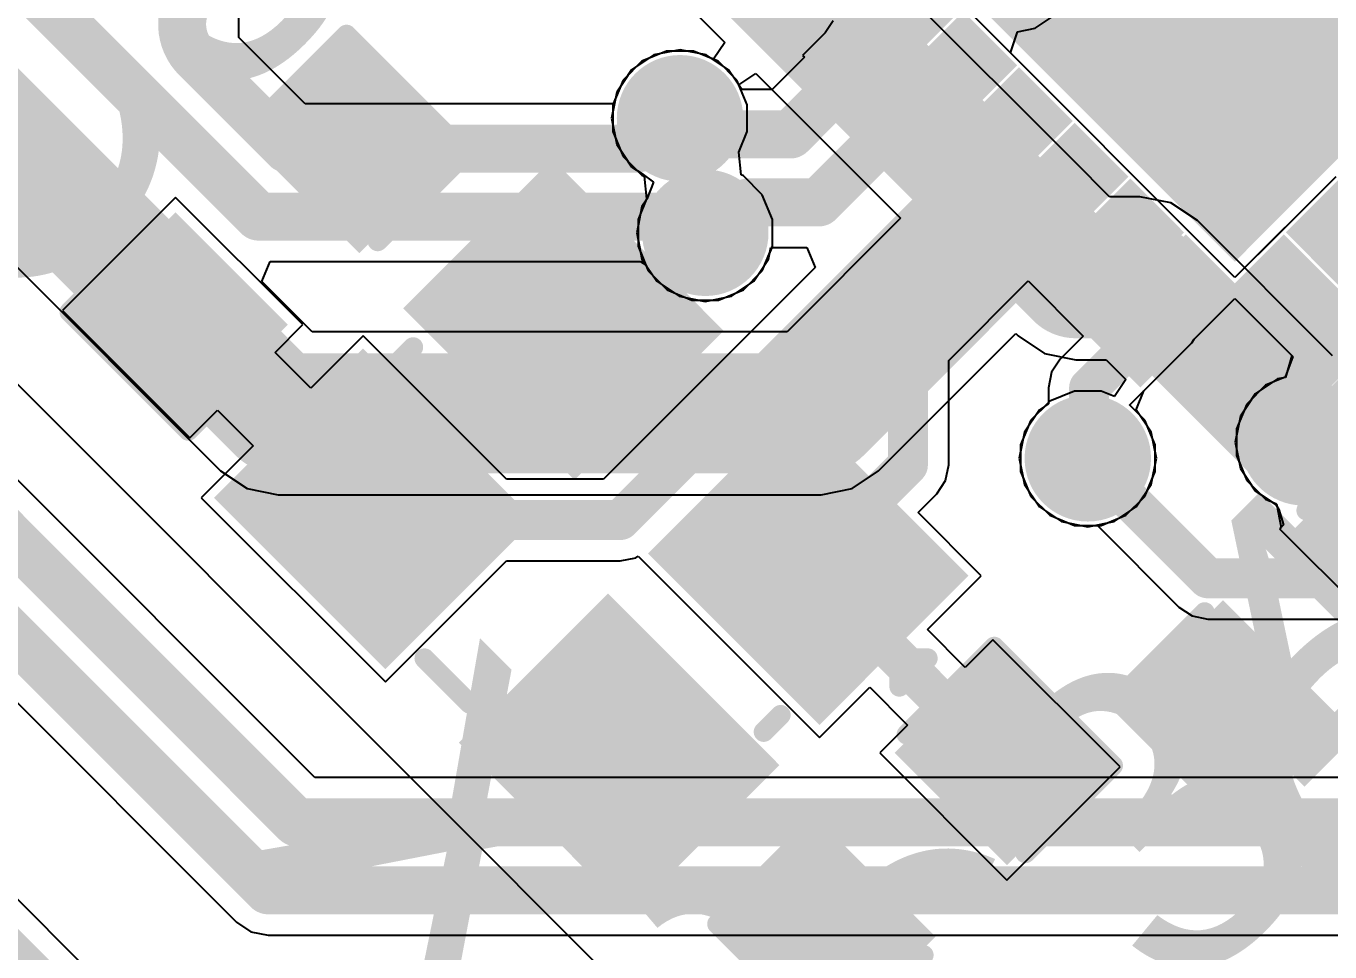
# Model space of a CAD drawing. Header units: millimetres. Extents: x -23 to 83, y -38 to 11.
# Drawn here: x 31.76 to 40.04, y -15.07 to -9.19 of the extents above; entities that cross this region are included whole.
import ezdxf

# ---------------------------------------------------------------- set-up
doc = ezdxf.new("R2010")
doc.units = ezdxf.units.MM
for name, color, linetype in [('BottomLayer', 5, 'Continuous'), ('BottomSolder', 6, 'Continuous'), ('TopLayer', 1, 'Continuous'), ('TopOverlay', 2, 'Continuous'), ('TopPaste', 8, 'Continuous'), ('TopSolder', 216, 'Continuous'), ('ViaHoleLayer', 16, 'Continuous')]:
    doc.layers.add(name, color=color, linetype=linetype)
doc.styles.add('Arial', font='', dxfattribs={"height": 0.2})
doc.styles.get('Arial').set_extended_font_data('Arial')

# ---------------------------------------------------------------- blocks, each defined once
blk = doc.blocks.new('C___0603_45')
at = {"layer": 'TopLayer'}
for points in [[(-0.381, 0.4445), (-0.381, -0.4445), (-1.143, -0.4445), (-1.143, 0.4445)], [(1.143, 0.4445), (1.143, -0.4445), (0.381, -0.4445), (0.381, 0.4445)]]:
    blk.add_hatch(color=1, dxfattribs=at).paths.add_polyline_path(points)
at = {"layer": 'TopPaste'}
for points in [[(-0.381, 0.4445), (-0.381, -0.4445), (-1.143, -0.4445), (-1.143, 0.4445)], [(1.143, 0.4445), (1.143, -0.4445), (0.381, -0.4445), (0.381, 0.4445)]]:
    blk.add_hatch(color=8, dxfattribs=at).paths.add_polyline_path(points)
at = {"layer": 'TopSolder'}
for points in [[(-0.321, 0.5045), (-0.321, -0.5045), (-1.203, -0.5045), (-1.203, 0.5045)], [(1.203, 0.5045), (1.203, -0.5045), (0.321, -0.5045), (0.321, 0.5045)]]:
    blk.add_hatch(color=216, dxfattribs=at).paths.add_polyline_path(points)
at = {"layer": 'TopOverlay', "const_width": 0.127}
for points in [[(-1.2446, 0.5334), (-1.2446, -0.5334)], [(-1.2446, 0.5334), (-0.4572, 0.5334)], [(0.4572, 0.5334), (1.2446, 0.5334)], [(1.2446, 0.5334), (1.2446, -0.5334)], [(-1.2446, -0.5334), (-0.4572, -0.5334)], [(0.4572, -0.5334), (1.2446, -0.5334)]]:
    blk.add_lwpolyline(points, dxfattribs=at)
at = {"layer": 'TopOverlay', "const_width": 0.0635}
for points in [[(-1.2764, 0.5334, 1), (-1.2128, 0.5334, 1)], [(-1.2764, 0.5334, 1), (-1.2128, 0.5334, 1)], [(-0.4889, 0.5334, 1), (-0.4254, 0.5334, 1)], [(0.4254, 0.5334, 1), (0.4889, 0.5334, 1)], [(1.2128, 0.5334, 1), (1.2764, 0.5334, 1)], [(1.2128, 0.5334, 1), (1.2764, 0.5334, 1)], [(-1.2764, -0.5334, 1), (-1.2128, -0.5334, 1)], [(-1.2764, -0.5334, 1), (-1.2128, -0.5334, 1)], [(-0.4889, -0.5334, 1), (-0.4254, -0.5334, 1)], [(0.4254, -0.5334, 1), (0.4889, -0.5334, 1)], [(1.2128, -0.5334, 1), (1.2764, -0.5334, 1)], [(1.2128, -0.5334, 1), (1.2764, -0.5334, 1)]]:
    blk.add_lwpolyline(points, format="xyb", close=True, dxfattribs=at)
blk = doc.blocks.new('C___0603_46')
at = {"layer": 'TopLayer'}
for points in [[(-0.381, 0.4445), (-0.381, -0.4445), (-1.143, -0.4445), (-1.143, 0.4445)], [(1.143, 0.4445), (1.143, -0.4445), (0.381, -0.4445), (0.381, 0.4445)]]:
    blk.add_hatch(color=1, dxfattribs=at).paths.add_polyline_path(points)
at = {"layer": 'TopPaste'}
for points in [[(-0.381, 0.4445), (-0.381, -0.4445), (-1.143, -0.4445), (-1.143, 0.4445)], [(1.143, 0.4445), (1.143, -0.4445), (0.381, -0.4445), (0.381, 0.4445)]]:
    blk.add_hatch(color=8, dxfattribs=at).paths.add_polyline_path(points)
at = {"layer": 'TopSolder'}
for points in [[(-0.321, 0.5045), (-0.321, -0.5045), (-1.203, -0.5045), (-1.203, 0.5045)], [(1.203, 0.5045), (1.203, -0.5045), (0.321, -0.5045), (0.321, 0.5045)]]:
    blk.add_hatch(color=216, dxfattribs=at).paths.add_polyline_path(points)
at = {"layer": 'TopOverlay', "const_width": 0.127}
for points in [[(-1.2446, 0.5334), (-1.2446, -0.5334)], [(-1.2446, 0.5334), (-0.4572, 0.5334)], [(0.4572, 0.5334), (1.2446, 0.5334)], [(1.2446, 0.5334), (1.2446, -0.5334)], [(-1.2446, -0.5334), (-0.4572, -0.5334)], [(0.4572, -0.5334), (1.2446, -0.5334)]]:
    blk.add_lwpolyline(points, dxfattribs=at)
at = {"layer": 'TopOverlay', "const_width": 0.0635}
for points in [[(-1.2764, 0.5334, 1), (-1.2128, 0.5334, 1)], [(-1.2764, 0.5334, 1), (-1.2128, 0.5334, 1)], [(-0.4889, 0.5334, 1), (-0.4254, 0.5334, 1)], [(0.4254, 0.5334, 1), (0.4889, 0.5334, 1)], [(1.2128, 0.5334, 1), (1.2764, 0.5334, 1)], [(1.2128, 0.5334, 1), (1.2764, 0.5334, 1)], [(-1.2764, -0.5334, 1), (-1.2128, -0.5334, 1)], [(-1.2764, -0.5334, 1), (-1.2128, -0.5334, 1)], [(-0.4889, -0.5334, 1), (-0.4254, -0.5334, 1)], [(0.4254, -0.5334, 1), (0.4889, -0.5334, 1)], [(1.2128, -0.5334, 1), (1.2764, -0.5334, 1)], [(1.2128, -0.5334, 1), (1.2764, -0.5334, 1)]]:
    blk.add_lwpolyline(points, format="xyb", close=True, dxfattribs=at)
blk = doc.blocks.new('C___0603_47')
at = {"layer": 'TopLayer'}
for points in [[(-0.381, 0.4445), (-0.381, -0.4445), (-1.143, -0.4445), (-1.143, 0.4445)], [(1.143, 0.4445), (1.143, -0.4445), (0.381, -0.4445), (0.381, 0.4445)]]:
    blk.add_hatch(color=1, dxfattribs=at).paths.add_polyline_path(points)
at = {"layer": 'TopPaste'}
for points in [[(-0.381, 0.4445), (-0.381, -0.4445), (-1.143, -0.4445), (-1.143, 0.4445)], [(1.143, 0.4445), (1.143, -0.4445), (0.381, -0.4445), (0.381, 0.4445)]]:
    blk.add_hatch(color=8, dxfattribs=at).paths.add_polyline_path(points)
at = {"layer": 'TopSolder'}
for points in [[(-0.321, 0.5045), (-0.321, -0.5045), (-1.203, -0.5045), (-1.203, 0.5045)], [(1.203, 0.5045), (1.203, -0.5045), (0.321, -0.5045), (0.321, 0.5045)]]:
    blk.add_hatch(color=216, dxfattribs=at).paths.add_polyline_path(points)
at = {"layer": 'TopOverlay', "const_width": 0.127}
for points in [[(-1.2446, 0.5334), (-1.2446, -0.5334)], [(-1.2446, 0.5334), (-0.4572, 0.5334)], [(0.4572, 0.5334), (1.2446, 0.5334)], [(1.2446, 0.5334), (1.2446, -0.5334)], [(-1.2446, -0.5334), (-0.4572, -0.5334)], [(0.4572, -0.5334), (1.2446, -0.5334)]]:
    blk.add_lwpolyline(points, dxfattribs=at)
at = {"layer": 'TopOverlay', "const_width": 0.0635}
for points in [[(-1.2764, 0.5334, 1), (-1.2128, 0.5334, 1)], [(-1.2764, 0.5334, 1), (-1.2128, 0.5334, 1)], [(-0.4889, 0.5334, 1), (-0.4254, 0.5334, 1)], [(0.4254, 0.5334, 1), (0.4889, 0.5334, 1)], [(1.2128, 0.5334, 1), (1.2764, 0.5334, 1)], [(1.2128, 0.5334, 1), (1.2764, 0.5334, 1)], [(-1.2764, -0.5334, 1), (-1.2128, -0.5334, 1)], [(-1.2764, -0.5334, 1), (-1.2128, -0.5334, 1)], [(-0.4889, -0.5334, 1), (-0.4254, -0.5334, 1)], [(0.4254, -0.5334, 1), (0.4889, -0.5334, 1)], [(1.2128, -0.5334, 1), (1.2764, -0.5334, 1)], [(1.2128, -0.5334, 1), (1.2764, -0.5334, 1)]]:
    blk.add_lwpolyline(points, format="xyb", close=True, dxfattribs=at)
blk = doc.blocks.new('24_QFN__4_4__123')
at = {"layer": 'TopLayer'}
for points in [[(-1.39, 1.55), (-1.39, 2.24), (-1.11, 2.24), (-1.11, 1.55)], [(-0.89, 1.55), (-0.89, 2.24), (-0.61, 2.24), (-0.61, 1.55)], [(-0.39, 1.55), (-0.39, 2.24), (-0.11, 2.24), (-0.11, 1.55)], [(0.11, 1.55), (0.11, 2.24), (0.39, 2.24), (0.39, 1.55)], [(0.61, 1.55), (0.61, 2.24), (0.89, 2.24), (0.89, 1.55)], [(1.11, 1.55), (1.11, 2.24), (1.39, 2.24), (1.39, 1.55)], [(-2.24, 1.39), (-1.55, 1.39), (-1.55, 1.11), (-2.24, 1.11)], [(1.55, 1.39), (2.24, 1.39), (2.24, 1.11), (1.55, 1.11)], [(-1.25, -1.25), (-1.25, 1.25), (1.25, 1.25), (1.25, -1.25)], [(-2.24, 0.89), (-1.55, 0.89), (-1.55, 0.61), (-2.24, 0.61)], [(1.55, 0.89), (2.24, 0.89), (2.24, 0.61), (1.55, 0.61)], [(-2.24, 0.39), (-1.55, 0.39), (-1.55, 0.11), (-2.24, 0.11)], [(1.55, 0.39), (2.24, 0.39), (2.24, 0.11), (1.55, 0.11)], [(-2.24, -0.11), (-1.55, -0.11), (-1.55, -0.39), (-2.24, -0.39)], [(1.55, -0.11), (2.24, -0.11), (2.24, -0.39), (1.55, -0.39)], [(-2.24, -0.61), (-1.55, -0.61), (-1.55, -0.89), (-2.24, -0.89)], [(1.55, -0.61), (2.24, -0.61), (2.24, -0.89), (1.55, -0.89)], [(-2.24, -1.11), (-1.55, -1.11), (-1.55, -1.39), (-2.24, -1.39)], [(1.55, -1.11), (2.24, -1.11), (2.24, -1.39), (1.55, -1.39)], [(-1.11, -1.55), (-1.11, -2.24), (-1.39, -2.24), (-1.39, -1.55)], [(-0.61, -1.55), (-0.61, -2.24), (-0.89, -2.24), (-0.89, -1.55)], [(-0.11, -1.55), (-0.11, -2.24), (-0.39, -2.24), (-0.39, -1.55)], [(0.39, -1.55), (0.39, -2.24), (0.11, -2.24), (0.11, -1.55)], [(0.89, -1.55), (0.89, -2.24), (0.61, -2.24), (0.61, -1.55)], [(1.39, -1.55), (1.39, -2.24), (1.11, -2.24), (1.11, -1.55)]]:
    blk.add_hatch(color=1, dxfattribs=at).paths.add_polyline_path(points)
at = {"layer": 'TopPaste'}
for points in [[(-1.39, 1.55), (-1.39, 2.24), (-1.11, 2.24), (-1.11, 1.55)], [(-0.89, 1.55), (-0.89, 2.24), (-0.61, 2.24), (-0.61, 1.55)], [(-0.39, 1.55), (-0.39, 2.24), (-0.11, 2.24), (-0.11, 1.55)], [(0.11, 1.55), (0.11, 2.24), (0.39, 2.24), (0.39, 1.55)], [(0.61, 1.55), (0.61, 2.24), (0.89, 2.24), (0.89, 1.55)], [(1.11, 1.55), (1.11, 2.24), (1.39, 2.24), (1.39, 1.55)], [(-2.24, 1.39), (-1.55, 1.39), (-1.55, 1.11), (-2.24, 1.11)], [(1.55, 1.39), (2.24, 1.39), (2.24, 1.11), (1.55, 1.11)], [(-1.25, -1.25), (-1.25, 1.25), (1.25, 1.25), (1.25, -1.25)], [(-2.24, 0.89), (-1.55, 0.89), (-1.55, 0.61), (-2.24, 0.61)], [(1.55, 0.89), (2.24, 0.89), (2.24, 0.61), (1.55, 0.61)], [(-2.24, 0.39), (-1.55, 0.39), (-1.55, 0.11), (-2.24, 0.11)], [(1.55, 0.39), (2.24, 0.39), (2.24, 0.11), (1.55, 0.11)], [(-2.24, -0.11), (-1.55, -0.11), (-1.55, -0.39), (-2.24, -0.39)], [(1.55, -0.11), (2.24, -0.11), (2.24, -0.39), (1.55, -0.39)], [(-2.24, -0.61), (-1.55, -0.61), (-1.55, -0.89), (-2.24, -0.89)], [(1.55, -0.61), (2.24, -0.61), (2.24, -0.89), (1.55, -0.89)], [(-2.24, -1.11), (-1.55, -1.11), (-1.55, -1.39), (-2.24, -1.39)], [(1.55, -1.11), (2.24, -1.11), (2.24, -1.39), (1.55, -1.39)], [(-1.11, -1.55), (-1.11, -2.24), (-1.39, -2.24), (-1.39, -1.55)], [(-0.61, -1.55), (-0.61, -2.24), (-0.89, -2.24), (-0.89, -1.55)], [(-0.11, -1.55), (-0.11, -2.24), (-0.39, -2.24), (-0.39, -1.55)], [(0.39, -1.55), (0.39, -2.24), (0.11, -2.24), (0.11, -1.55)], [(0.89, -1.55), (0.89, -2.24), (0.61, -2.24), (0.61, -1.55)], [(1.39, -1.55), (1.39, -2.24), (1.11, -2.24), (1.11, -1.55)]]:
    blk.add_hatch(color=8, dxfattribs=at).paths.add_polyline_path(points)
at = {"layer": 'TopSolder'}
for points in [[(-1.4916, 1.4484), (-1.4916, 2.3416), (-1.0084, 2.3416), (-1.0084, 1.4484)], [(-0.9916, 1.4484), (-0.9916, 2.3416), (-0.5084, 2.3416), (-0.5084, 1.4484)], [(-0.4916, 1.4484), (-0.4916, 2.3416), (-0.0084, 2.3416), (-0.0084, 1.4484)], [(0.0084, 1.4484), (0.0084, 2.3416), (0.4916, 2.3416), (0.4916, 1.4484)], [(0.5084, 1.4484), (0.5084, 2.3416), (0.9916, 2.3416), (0.9916, 1.4484)], [(1.0084, 1.4484), (1.0084, 2.3416), (1.4916, 2.3416), (1.4916, 1.4484)], [(-2.3416, 1.4916), (-1.4484, 1.4916), (-1.4484, 1.0084), (-2.3416, 1.0084)], [(1.4484, 1.4916), (2.3416, 1.4916), (2.3416, 1.0084), (1.4484, 1.0084)], [(-1.3516, -1.3516), (-1.3516, 1.3516), (1.3516, 1.3516), (1.3516, -1.3516)], [(-2.3416, 0.9916), (-1.4484, 0.9916), (-1.4484, 0.5084), (-2.3416, 0.5084)], [(1.4484, 0.9916), (2.3416, 0.9916), (2.3416, 0.5084), (1.4484, 0.5084)], [(-2.3416, 0.4916), (-1.4484, 0.4916), (-1.4484, 0.0084), (-2.3416, 0.0084)], [(1.4484, 0.4916), (2.3416, 0.4916), (2.3416, 0.0084), (1.4484, 0.0084)], [(-2.3416, -0.0084), (-1.4484, -0.0084), (-1.4484, -0.4916), (-2.3416, -0.4916)], [(1.4484, -0.0084), (2.3416, -0.0084), (2.3416, -0.4916), (1.4484, -0.4916)], [(-2.3416, -0.5084), (-1.4484, -0.5084), (-1.4484, -0.9916), (-2.3416, -0.9916)], [(1.4484, -0.5084), (2.3416, -0.5084), (2.3416, -0.9916), (1.4484, -0.9916)], [(-2.3416, -1.0084), (-1.4484, -1.0084), (-1.4484, -1.4916), (-2.3416, -1.4916)], [(1.4484, -1.0084), (2.3416, -1.0084), (2.3416, -1.4916), (1.4484, -1.4916)], [(-1.0084, -1.4484), (-1.0084, -2.3416), (-1.4916, -2.3416), (-1.4916, -1.4484)], [(-0.5084, -1.4484), (-0.5084, -2.3416), (-0.9916, -2.3416), (-0.9916, -1.4484)], [(-0.0084, -1.4484), (-0.0084, -2.3416), (-0.4916, -2.3416), (-0.4916, -1.4484)], [(0.4916, -1.4484), (0.4916, -2.3416), (0.0084, -2.3416), (0.0084, -1.4484)], [(0.9916, -1.4484), (0.9916, -2.3416), (0.5084, -2.3416), (0.5084, -1.4484)], [(1.4916, -1.4484), (1.4916, -2.3416), (1.0084, -2.3416), (1.0084, -1.4484)]]:
    blk.add_hatch(color=216, dxfattribs=at).paths.add_polyline_path(points)
at = {"layer": 'TopOverlay', "const_width": 0.127}
for points in [[(-1.5706, 2.0574), (-2.0278, 2.0574)], [(-2.0278, 2.0574), (-2.0278, 1.6256)], [(2.0362, 2.0574), (1.579, 2.0574)], [(2.0362, 2.0574), (2.0362, 1.6256)], [(-2.5358, 1.3716), (-2.5358, 1.1176)], [(-2.5358, 1.3716), (-2.4088, 1.2446)], [(-2.4088, 1.2446), (-2.5358, 1.1176)], [(-2.0278, -1.6256), (-2.0278, -2.0574)], [(2.0362, -1.6256), (2.0362, -2.0574)], [(-1.5706, -2.0574), (-2.0278, -2.0574)], [(2.0362, -2.0574), (1.579, -2.0574)]]:
    blk.add_lwpolyline(points, dxfattribs=at)
at = {"layer": 'TopOverlay', "const_width": 0.0635}
for points in [[(-2.0596, 2.0574, 1), (-1.9961, 2.0574, 1)], [(-2.0596, 2.0574, 1), (-1.9961, 2.0574, 1)], [(-1.6024, 2.0574, 1), (-1.5389, 2.0574, 1)], [(1.5473, 2.0574, 1), (1.6108, 2.0574, 1)], [(2.0044, 2.0574, 1), (2.0679, 2.0574, 1)], [(2.0044, 2.0574, 1), (2.0679, 2.0574, 1)], [(-2.0596, 1.6256, 1), (-1.9961, 1.6256, 1)], [(2.0044, 1.6256, 1), (2.0679, 1.6256, 1)], [(-2.5676, 1.3716, 1), (-2.5041, 1.3716, 1)], [(-2.5676, 1.3716, 1), (-2.5041, 1.3716, 1)], [(-2.4406, 1.2446, 1), (-2.3771, 1.2446, 1)], [(-2.4406, 1.2446, 1), (-2.3771, 1.2446, 1)], [(-2.5676, 1.1176, 1), (-2.5041, 1.1176, 1)], [(-2.5676, 1.1176, 1), (-2.5041, 1.1176, 1)], [(-2.0596, -1.6256, 1), (-1.9961, -1.6256, 1)], [(2.0044, -1.6256, 1), (2.0679, -1.6256, 1)], [(-2.0596, -2.0574, 1), (-1.9961, -2.0574, 1)], [(-2.0596, -2.0574, 1), (-1.9961, -2.0574, 1)], [(-1.6024, -2.0574, 1), (-1.5389, -2.0574, 1)], [(1.5472, -2.0574, 1), (1.6107, -2.0574, 1)], [(2.0044, -2.0574, 1), (2.0679, -2.0574, 1)], [(2.0044, -2.0574, 1), (2.0679, -2.0574, 1)]]:
    blk.add_lwpolyline(points, format="xyb", close=True, dxfattribs=at)
blk = doc.blocks.new('MCSJK_7U_24_00_12_10_60_B_10_125')
at = {"layer": 'TopLayer'}
for points in [[(-1.8, 1.45), (-0.4, 1.45), (-0.4, 0.25), (-1.8, 0.25)], [(0.4, 1.45), (1.8, 1.45), (1.8, 0.25), (0.4, 0.25)], [(-1.8, -0.25), (-0.4, -0.25), (-0.4, -1.45), (-1.8, -1.45)], [(0.4, -0.25), (1.8, -0.25), (1.8, -1.45), (0.4, -1.45)]]:
    blk.add_hatch(color=1, dxfattribs=at).paths.add_polyline_path(points)
at = {"layer": 'TopPaste'}
for points in [[(-1.8, 1.45), (-0.4, 1.45), (-0.4, 0.25), (-1.8, 0.25)], [(0.4, 1.45), (1.8, 1.45), (1.8, 0.25), (0.4, 0.25)], [(-1.8, -0.25), (-0.4, -0.25), (-0.4, -1.45), (-1.8, -1.45)], [(0.4, -0.25), (1.8, -0.25), (1.8, -1.45), (0.4, -1.45)]]:
    blk.add_hatch(color=8, dxfattribs=at).paths.add_polyline_path(points)
at = {"layer": 'TopSolder'}
for points in [[(-1.87, 1.52), (-0.33, 1.52), (-0.33, 0.18), (-1.87, 0.18)], [(0.33, 1.52), (1.87, 1.52), (1.87, 0.18), (0.33, 0.18)], [(-1.87, -0.18), (-0.33, -0.18), (-0.33, -1.52), (-1.87, -1.52)], [(0.33, -0.18), (1.87, -0.18), (1.87, -1.52), (0.33, -1.52)]]:
    blk.add_hatch(color=216, dxfattribs=at).paths.add_polyline_path(points)
at = {"layer": 'TopOverlay', "const_width": 0.127}
for points in [[(0.2032, 1.2954), (-0.2032, 1.2954)], [(-1.651, 0.1016), (-1.651, -0.0508)], [(1.651, 0.1016), (1.651, -0.0508)], [(-2.0574, -0.7112), (-2.0574, -0.9652)], [(-2.0574, -0.7112), (-1.9304, -0.8382)], [(-1.9304, -0.8382), (-2.0574, -0.9652)], [(0.2032, -1.2954), (-0.2032, -1.2954)]]:
    blk.add_lwpolyline(points, dxfattribs=at)
at = {"layer": 'TopOverlay', "const_width": 0.0635}
for points in [[(-0.2349, 1.2954, 1), (-0.1714, 1.2954, 1)], [(0.1714, 1.2954, 1), (0.2349, 1.2954, 1)], [(-1.6827, 0.1016, 1), (-1.6193, 0.1016, 1)], [(1.6193, 0.1016, 1), (1.6827, 0.1016, 1)], [(-1.6827, -0.0508, 1), (-1.6193, -0.0508, 1)], [(1.6193, -0.0508, 1), (1.6827, -0.0508, 1)], [(-2.0892, -0.7112, 1), (-2.0257, -0.7112, 1)], [(-2.0892, -0.7112, 1), (-2.0257, -0.7112, 1)], [(-1.9622, -0.8382, 1), (-1.8986, -0.8382, 1)], [(-1.9622, -0.8382, 1), (-1.8986, -0.8382, 1)], [(-2.0892, -0.9652, 1), (-2.0257, -0.9652, 1)], [(-2.0892, -0.9652, 1), (-2.0257, -0.9652, 1)], [(-0.2349, -1.2954, 1), (-0.1714, -1.2954, 1)], [(0.1714, -1.2954, 1), (0.2349, -1.2954, 1)]]:
    blk.add_lwpolyline(points, format="xyb", close=True, dxfattribs=at)

msp = doc.modelspace()

# ---------------------------------------------------------------- hatches: boundary and pattern name
at = {"layer": 'BottomLayer'}
h = msp.add_hatch(color=5, dxfattribs=at)
edge = h.paths.add_edge_path()
edge.add_arc((35.9156, -9.779), 0.3, 0, 360)
h = msp.add_hatch(color=5, dxfattribs=at)
edge = h.paths.add_edge_path()
edge.add_arc((36.0761, -10.506), 0.3, 0, 360)
h = msp.add_hatch(color=5, dxfattribs=at)
edge = h.paths.add_edge_path()
edge.add_arc((39.878, -11.8364), 0.3, 0, 360)
h = msp.add_hatch(color=5, dxfattribs=at)
edge = h.paths.add_edge_path()
edge.add_arc((38.5064, -11.938), 0.3, 0, 360)
at = {"layer": 'BottomSolder'}
h = msp.add_hatch(color=6, dxfattribs=at)
edge = h.paths.add_edge_path()
edge.add_arc((35.9156, -9.779), 0.4016, 0, 360)
h = msp.add_hatch(color=6, dxfattribs=at)
edge = h.paths.add_edge_path()
edge.add_arc((36.0761, -10.506), 0.4016, 0, 360)
h = msp.add_hatch(color=6, dxfattribs=at)
edge = h.paths.add_edge_path()
edge.add_arc((39.878, -11.8364), 0.4016, 0, 360)
h = msp.add_hatch(color=6, dxfattribs=at)
edge = h.paths.add_edge_path()
edge.add_arc((38.5064, -11.938), 0.4016, 0, 360)
at = {"layer": 'TopLayer'}
h = msp.add_hatch(color=1, dxfattribs=at)
edge = h.paths.add_edge_path()
edge.add_arc((35.9156, -9.779), 0.3, 0, 360)
h = msp.add_hatch(color=1, dxfattribs=at)
edge = h.paths.add_edge_path()
edge.add_arc((36.0761, -10.506), 0.3, 0, 360)
h = msp.add_hatch(color=1, dxfattribs=at)
edge = h.paths.add_edge_path()
edge.add_arc((39.878, -11.8364), 0.3, 0, 360)
h = msp.add_hatch(color=1, dxfattribs=at)
edge = h.paths.add_edge_path()
edge.add_arc((38.5064, -11.938), 0.3, 0, 360)
at = {"layer": 'TopSolder'}
h = msp.add_hatch(color=216, dxfattribs=at)
edge = h.paths.add_edge_path()
edge.add_arc((35.9156, -9.779), 0.4016, 0, 360)
h = msp.add_hatch(color=216, dxfattribs=at)
edge = h.paths.add_edge_path()
edge.add_arc((36.0761, -10.506), 0.4016, 0, 360)
h = msp.add_hatch(color=216, dxfattribs=at)
edge = h.paths.add_edge_path()
edge.add_arc((39.878, -11.8364), 0.4016, 0, 360)
h = msp.add_hatch(color=216, dxfattribs=at)
edge = h.paths.add_edge_path()
edge.add_arc((38.5064, -11.938), 0.4016, 0, 360)
at = {"layer": 'ViaHoleLayer'}
h = msp.add_hatch(color=16, dxfattribs=at)
edge = h.paths.add_edge_path()
edge.add_arc((35.9156, -9.779), 0.15, 0, 360)
h = msp.add_hatch(color=16, dxfattribs=at)
edge = h.paths.add_edge_path()
edge.add_arc((36.0761, -10.506), 0.15, 0, 360)
h = msp.add_hatch(color=16, dxfattribs=at)
edge = h.paths.add_edge_path()
edge.add_arc((39.878, -11.8364), 0.15, 0, 360)
h = msp.add_hatch(color=16, dxfattribs=at)
edge = h.paths.add_edge_path()
edge.add_arc((38.5064, -11.938), 0.15, 0, 360)

# ---------------------------------------------------------------- linework, layer by layer
at = {"layer": 'BottomLayer'}
for p, q in [((38.4154, -10.0478), (36.5198, -8.1521)), ((35.651, -8.7482), (36.1998, -9.2971)), ((33.1129, -9.2658), (33.1129, -9.1229)), ((33.5336, -9.6865), (33.1129, -9.2658)), ((35.8307, -9.352), (35.6737, -9.417)), ((36.0005, -9.352), (35.8307, -9.352)), ((36.1278, -9.4047), (36.0005, -9.352)), ((36.1998, -9.2971), (36.1278, -9.4047)), ((35.6737, -9.417), (35.5536, -9.5371)), ((36.2899, -9.5668), (36.3975, -9.4948)), ((36.3975, -9.4948), (37.3167, -10.414)), ((35.5536, -9.5371), (35.4917, -9.6865)), ((36.3426, -9.6941), (36.2899, -9.5668)), ((35.4917, -9.6865), (33.5336, -9.6865)), ((36.3426, -9.8639), (36.3426, -9.6941)), ((36.2886, -9.9944), (36.3426, -9.8639)), ((36.304, -10.1382), (36.2886, -9.9944)), ((31.0215, -10.043), (32.9967, -12.0182)), ((38.6447, -10.277), (38.4154, -10.0478)), ((36.318, -10.144), (36.304, -10.1382)), ((36.4381, -10.2641), (36.318, -10.144)), ((36.5031, -10.4211), (36.4381, -10.2641)), ((38.8366, -10.277), (38.6447, -10.277)), ((39.0348, -10.3165), (38.8366, -10.277)), ((39.2028, -10.4288), (39.0348, -10.3165)), ((36.5031, -10.5909), (36.5031, -10.4211)), ((37.3167, -10.414), (36.5967, -11.134)), ((40.0611, -11.287), (39.2028, -10.4288)), ((36.4381, -10.7479), (36.5031, -10.5909)), ((33.2585, -10.815), (33.3111, -10.688)), ((33.3111, -10.688), (35.665, -10.688)), ((35.665, -10.688), (35.6987, -10.7106)), ((35.6987, -10.7106), (35.7141, -10.7479)), ((35.7141, -10.7479), (35.8342, -10.868)), ((36.318, -10.868), (36.4381, -10.7479)), ((33.5952, -13.9645), (30.402, -10.7714)), ((33.5775, -11.134), (33.2585, -10.815)), ((35.8342, -10.868), (35.9912, -10.933)), ((35.9912, -10.933), (36.161, -10.933)), ((36.161, -10.933), (36.318, -10.868)), ((36.5967, -11.134), (33.5775, -11.134)), ((37.1775, -12.0182), (38.0492, -11.1465)), ((38.0492, -11.1465), (38.064, -11.1612)), ((38.064, -11.1612), (38.232, -11.2735)), ((38.232, -11.2735), (38.4302, -11.313)), ((38.4302, -11.313), (38.6221, -11.313)), ((38.6221, -11.313), (38.7472, -11.4381)), ((38.4215, -11.511), (38.2645, -11.576)), ((38.5913, -11.511), (38.4215, -11.511)), ((38.6753, -11.5458), (38.5913, -11.511)), ((38.7472, -11.4381), (38.6753, -11.5458)), ((38.2645, -11.576), (38.1444, -11.6961)), ((29.9037, -11.6895), (33.0969, -14.8826)), ((38.1444, -11.6961), (38.0794, -11.8531)), ((38.0794, -11.8531), (38.0794, -12.0229)), ((32.9967, -12.0182), (33.1647, -12.1304)), ((37.0095, -12.1304), (37.1775, -12.0182)), ((38.0794, -12.0229), (38.1444, -12.1799)), ((33.1647, -12.1304), (33.3629, -12.1699)), ((33.3629, -12.1699), (36.8113, -12.1699)), ((36.8113, -12.1699), (37.0095, -12.1304)), ((38.1444, -12.1799), (38.2645, -12.3)), ((38.2645, -12.3), (38.4215, -12.365)), ((38.4215, -12.365), (38.5672, -12.365)), ((38.5672, -12.365), (39.0853, -12.8831)), ((39.0853, -12.8831), (39.1693, -12.9393)), ((39.1693, -12.9393), (39.2684, -12.959)), ((39.2684, -12.959), (40.2844, -12.959)), ((41.919, -13.9645), (33.5952, -13.9645)), ((33.0969, -14.8826), (33.0969, -14.8826)), ((33.0969, -14.8826), (33.1893, -14.9444)), ((33.1893, -14.9444), (33.2983, -14.9661)), ((33.2983, -14.9661), (42.2158, -14.9661))]:
    msp.add_line(p, q, dxfattribs=at)
for points, const_width in [([(29.7434, -6.9099), (33.2367, -10.4032)], 0.3048), ([(36.0172, -8.382), (38.0492, -10.414)], 0.762), ([(31.236, -9.525), (33.3629, -11.6519)], 0.762), ([(32.8416, -9.3974), (33.4156, -9.9714)], 0.3048), ([(39.878, -11.8364), (42.0624, -9.652)], 0.254), ([(35.6433, -9.9714), (35.8357, -9.779)], 0.3048), ([(35.8357, -9.779), (35.9156, -9.779)], 0.3048), ([(33.4156, -9.9714), (34.6205, -9.9714)], 0.3048), ([(34.6205, -9.9714), (35.6433, -9.9714)], 0.3048), ([(36.8113, -11.6519), (38.0492, -10.414)], 0.762), ([(38.0492, -10.414), (38.4302, -10.795)], 0.762), ([(33.2367, -10.4032), (35.7645, -10.4032)], 0.3048), ([(35.7645, -10.4032), (35.8109, -10.4495)], 0.3048), ([(35.8109, -10.4495), (36.0196, -10.4495)], 0.3048), ([(36.0196, -10.4495), (36.0761, -10.506)], 0.3048), ([(38.4302, -10.795), (38.8366, -10.795)], 0.762), ([(38.8366, -10.795), (39.878, -11.8364)], 0.762), ([(30.2006, -10.9728), (33.4772, -14.2494)], 0.3048), ([(30.0217, -11.4046), (33.2983, -14.6812)], 0.3048), ([(33.3629, -11.6519), (36.8113, -11.6519)], 0.762), ([(38.5064, -11.938), (39.2684, -12.7)], 0.254), ([(39.2684, -12.7), (40.2844, -12.7)], 0.254), ([(33.4772, -14.2494), (42.037, -14.2494)], 0.3048), ([(33.2983, -14.6812), (42.2159, -14.6812)], 0.3048)]:
    msp.add_lwpolyline(points, dxfattribs=dict(at, const_width=const_width))
at = {"layer": 'BottomLayer', "const_width": 0.3048}
msp.add_lwpolyline([(32.8416, -9.3974, -0.414214), (32.8416, -8.9664)], format="xyb", dxfattribs=at)
at = {"layer": 'BottomLayer'}
for points, const_width in [([(32.7654, -9.3974, 1), (32.9178, -9.3974, 1)], 0.1524), ([(32.7654, -9.3974, 1), (32.9178, -9.3974, 1)], 0.1524), ([(35.7595, -9.779, 1), (35.9119, -9.779, 1)], 0.1524), ([(35.7595, -9.779, 1), (35.9119, -9.779, 1)], 0.1524), ([(35.8394, -9.779, 1), (35.9918, -9.779, 1)], 0.1524), ([(33.3394, -9.9714, 1), (33.4918, -9.9714, 1)], 0.1524), ([(33.3394, -9.9714, 1), (33.4918, -9.9714, 1)], 0.1524), ([(34.5443, -9.9714, 1), (34.6967, -9.9714, 1)], 0.1524), ([(34.5443, -9.9714, 1), (34.6967, -9.9714, 1)], 0.1524), ([(35.5671, -9.9714, 1), (35.7195, -9.9714, 1)], 0.1524), ([(35.5671, -9.9714, 1), (35.7195, -9.9714, 1)], 0.1524), ([(37.8587, -10.414, 1), (38.2397, -10.414, 1)], 0.381), ([(37.8587, -10.414, 1), (38.2397, -10.414, 1)], 0.381), ([(37.8587, -10.414, 1), (38.2397, -10.414, 1)], 0.381), ([(33.1605, -10.4032, 1), (33.3129, -10.4032, 1)], 0.1524), ([(33.1605, -10.4032, 1), (33.3129, -10.4032, 1)], 0.1524), ([(35.6883, -10.4032, 1), (35.8407, -10.4032, 1)], 0.1524), ([(35.6883, -10.4032, 1), (35.8407, -10.4032, 1)], 0.1524), ([(35.7347, -10.4495, 1), (35.8871, -10.4495, 1)], 0.1524), ([(35.7347, -10.4495, 1), (35.8871, -10.4495, 1)], 0.1524), ([(35.9434, -10.4495, 1), (36.0958, -10.4495, 1)], 0.1524), ([(35.9434, -10.4495, 1), (36.0958, -10.4495, 1)], 0.1524), ([(35.9999, -10.506, 1), (36.1523, -10.506, 1)], 0.1524), ([(38.2397, -10.795, 1), (38.6207, -10.795, 1)], 0.381), ([(38.2397, -10.795, 1), (38.6207, -10.795, 1)], 0.381), ([(38.6461, -10.795, 1), (39.0271, -10.795, 1)], 0.381), ([(38.6461, -10.795, 1), (39.0271, -10.795, 1)], 0.381), ([(33.1724, -11.6519, 1), (33.5534, -11.6519, 1)], 0.381), ([(33.1724, -11.6519, 1), (33.5534, -11.6519, 1)], 0.381), ([(36.6208, -11.6519, 1), (37.0018, -11.6519, 1)], 0.381), ([(36.6208, -11.6519, 1), (37.0018, -11.6519, 1)], 0.381), ([(39.6875, -11.8364, 1), (40.0685, -11.8364, 1)], 0.381), ([(39.8145, -11.8364, 1), (39.9415, -11.8364, 1)], 0.127), ([(38.4429, -11.938, 1), (38.5699, -11.938, 1)], 0.127), ([(39.2049, -12.7, 1), (39.3319, -12.7, 1)], 0.127), ([(39.2049, -12.7, 1), (39.3319, -12.7, 1)], 0.127), ([(33.401, -14.2494, 1), (33.5534, -14.2494, 1)], 0.1524), ([(33.401, -14.2494, 1), (33.5534, -14.2494, 1)], 0.1524), ([(33.2221, -14.6812, 1), (33.3745, -14.6812, 1)], 0.1524), ([(33.2221, -14.6812, 1), (33.3745, -14.6812, 1)], 0.1524)]:
    msp.add_lwpolyline(points, format="xyb", close=True, dxfattribs=dict(at, const_width=const_width))
at = {"layer": 'TopLayer'}
for p, q in [((34.2685, -14.0315), (28.0201, -7.7831)), ((33.2233, -16.2549), (25.5504, -8.5819)), ((38.0693, -9.4191), (37.7158, -9.0656)), ((38.1718, -9.2071), (38.3189, -9.1089)), ((36.8884, -9.1606), (36.8375, -9.2367)), ((36.8884, -9.1606), (36.8375, -9.2367)), ((36.8375, -9.2367), (36.6947, -9.3795)), ((36.8375, -9.2367), (36.6947, -9.3795)), ((38.0147, -9.3645), (38.0593, -9.2295)), ((38.0593, -9.2295), (38.1718, -9.2071)), ((35.8307, -9.352), (35.6737, -9.417)), ((35.9156, -9.3436), (35.749, -9.3768)), ((36.0005, -9.352), (35.8307, -9.352)), ((36.0822, -9.3768), (35.9156, -9.3436)), ((36.1575, -9.417), (36.0005, -9.352)), ((35.6737, -9.417), (35.5536, -9.5371)), ((35.749, -9.3768), (35.6078, -9.4712)), ((36.2234, -9.4712), (36.0822, -9.3768)), ((36.2776, -9.5371), (36.1575, -9.417)), ((36.7062, -9.391), (36.5002, -9.597)), ((36.7062, -9.391), (36.5002, -9.597)), ((36.6947, -9.3795), (36.7062, -9.391)), ((36.6947, -9.3795), (36.7062, -9.391)), ((38.4229, -9.7727), (38.0147, -9.3645)), ((38.4229, -9.7727), (38.0693, -9.4191)), ((38.0693, -9.4191), (38.0693, -9.4191)), ((35.6078, -9.4712), (35.5134, -9.6124)), ((36.3075, -9.597), (36.2234, -9.4712)), ((35.5536, -9.5371), (35.4886, -9.6941)), ((36.3024, -9.597), (36.2776, -9.5371)), ((36.5002, -9.597), (36.3024, -9.597)), ((36.5002, -9.597), (36.3075, -9.597)), ((35.5134, -9.6124), (35.4802, -9.779)), ((35.4886, -9.6941), (35.4886, -9.8639)), ((38.8005, -10.1503), (38.4229, -9.7727)), ((38.8005, -10.1503), (38.4229, -9.7727)), ((35.4802, -9.779), (35.5134, -9.9456)), ((35.4886, -9.8639), (35.5536, -10.0209)), ((35.5134, -9.9456), (35.6078, -10.0868)), ((35.5536, -10.0209), (35.6737, -10.141)), ((35.6078, -10.0868), (35.6726, -10.1302)), ((35.6726, -10.1302), (35.748, -10.1838)), ((35.6737, -10.141), (35.6877, -10.1468)), ((35.6877, -10.1468), (35.7031, -10.2906)), ((35.748, -10.1838), (35.7049, -10.2929)), ((39.4411, -10.7909), (38.8005, -10.1503)), ((39.13, -10.4798), (38.8005, -10.1503)), ((38.8005, -10.1503), (38.8005, -10.1503)), ((40.0818, -10.1503), (39.4411, -10.7909)), ((40.0818, -10.1503), (39.7282, -10.5038)), ((32.7106, -10.2812), (31.9922, -10.9996)), ((32.7106, -10.2812), (31.9922, -10.9996)), ((33.5188, -11.0894), (32.7106, -10.2812)), ((33.5188, -11.0894), (32.7106, -10.2812)), ((35.6739, -10.3394), (35.6407, -10.506)), ((35.7031, -10.2906), (35.6491, -10.4211)), ((35.7049, -10.2929), (35.6739, -10.3394)), ((35.6491, -10.4211), (35.6491, -10.5909)), ((35.6407, -10.506), (35.6739, -10.6726)), ((39.4411, -10.7909), (39.13, -10.4798)), ((39.7282, -10.5038), (39.4411, -10.7909)), ((35.6491, -10.5909), (35.7141, -10.7479)), ((36.4381, -10.7479), (36.5, -10.5985)), ((36.4783, -10.6726), (36.4931, -10.5985)), ((36.4931, -10.5985), (36.7217, -10.5985)), ((36.5, -10.5985), (36.7217, -10.5985)), ((36.7217, -10.5985), (36.7743, -10.7255)), ((36.7217, -10.5985), (36.7743, -10.7255)), ((35.6739, -10.6726), (35.7683, -10.8138)), ((36.3839, -10.8138), (36.4783, -10.6726)), ((36.7743, -10.7255), (35.4288, -12.0711)), ((36.7743, -10.7255), (35.4288, -12.0711)), ((35.7141, -10.7479), (35.8342, -10.868)), ((36.318, -10.868), (36.4381, -10.7479)), ((35.7683, -10.8138), (35.9095, -10.9082)), ((36.2427, -10.9082), (36.3839, -10.8138)), ((37.6224, -11.317), (38.1273, -10.8121)), ((37.6224, -11.317), (38.1273, -10.8121)), ((38.1273, -10.8121), (38.4774, -11.1622)), ((38.1273, -10.8121), (38.4774, -11.1622)), ((35.8342, -10.868), (35.9912, -10.933)), ((35.9095, -10.9082), (36.0761, -10.9414)), ((35.9912, -10.933), (36.161, -10.933)), ((36.0761, -10.9414), (36.2427, -10.9082)), ((36.161, -10.933), (36.318, -10.868)), ((39.1823, -11.1826), (39.4411, -10.9239)), ((39.1823, -11.1826), (39.4411, -10.9239)), ((39.4411, -10.9239), (39.8093, -11.2921)), ((39.4411, -10.9239), (39.8036, -11.2863)), ((31.9922, -10.9996), (32.8004, -11.8078)), ((31.9922, -10.9996), (32.8004, -11.8078)), ((33.3427, -11.2655), (33.5188, -11.0894)), ((33.3427, -11.2655), (33.5188, -11.0894)), ((33.9021, -11.1605), (33.5699, -11.4927)), ((33.9021, -11.1605), (33.5699, -11.4927)), ((34.8127, -12.0711), (33.9021, -11.1605)), ((34.8127, -12.0711), (33.9021, -11.1605)), ((38.4774, -11.1622), (38.3315, -11.308)), ((38.4774, -11.1622), (38.3315, -11.308)), ((39.1682, -11.2039), (39.1823, -11.1826)), ((39.1682, -11.2039), (39.1823, -11.1826)), ((33.5699, -11.4927), (33.3427, -11.2655)), ((33.5699, -11.4927), (33.3427, -11.2655)), ((38.7736, -11.5984), (39.1682, -11.2039)), ((38.8624, -11.5096), (39.1682, -11.2039)), ((37.6224, -11.98), (37.6224, -11.317)), ((37.6224, -11.98), (37.6224, -11.317)), ((38.3315, -11.308), (38.2754, -11.392)), ((38.3315, -11.308), (38.2754, -11.392)), ((39.8093, -11.2921), (39.7605, -11.4229)), ((39.8036, -11.2863), (39.7618, -11.4241)), ((38.2754, -11.392), (38.2556, -11.4911)), ((38.2754, -11.392), (38.2556, -11.4911)), ((39.7605, -11.4229), (39.6361, -11.4744)), ((39.7618, -11.4241), (39.7114, -11.4342)), ((38.2556, -11.4911), (38.2556, -11.5849)), ((38.2556, -11.4911), (38.2556, -11.592)), ((38.8142, -11.6302), (38.8624, -11.5096)), ((39.6361, -11.4744), (39.516, -11.5945)), ((39.7114, -11.4342), (39.5702, -11.5286)), ((38.2556, -11.5849), (38.1444, -11.6961)), ((38.2556, -11.592), (38.1986, -11.6302)), ((39.516, -11.5945), (39.451, -11.7515)), ((39.5702, -11.5286), (39.4758, -11.6698)), ((32.8004, -11.8078), (32.9765, -11.6317)), ((32.8004, -11.8078), (32.9765, -11.6317)), ((32.9765, -11.6317), (33.2037, -11.8589)), ((32.9765, -11.6317), (33.2037, -11.8589)), ((38.1986, -11.6302), (38.1042, -11.7714)), ((38.7736, -11.6013), (38.7736, -11.5984)), ((38.8684, -11.6961), (38.7736, -11.6013)), ((38.9086, -11.7714), (38.8142, -11.6302)), ((39.4758, -11.6698), (39.4426, -11.8364)), ((38.1444, -11.6961), (38.0794, -11.8531)), ((38.9334, -11.8531), (38.8684, -11.6961)), ((39.451, -11.7515), (39.451, -11.9213)), ((38.1042, -11.7714), (38.071, -11.938)), ((38.9418, -11.938), (38.9086, -11.7714)), ((39.4426, -11.8364), (39.4758, -12.003)), ((33.2037, -11.8589), (32.874, -12.1886)), ((33.2037, -11.8589), (32.874, -12.1886)), ((38.0794, -11.8531), (38.0794, -12.0229)), ((38.9334, -12.0229), (38.9334, -11.8531)), ((39.451, -11.9213), (39.516, -12.0783)), ((37.6027, -12.0792), (37.6224, -11.98)), ((37.6027, -12.0792), (37.6224, -11.98)), ((38.071, -11.938), (38.1042, -12.1046)), ((38.9086, -12.1046), (38.9418, -11.938)), ((39.4758, -12.003), (39.5702, -12.1442)), ((35.4288, -12.0711), (34.8127, -12.0711)), ((35.4288, -12.0711), (34.8127, -12.0711)), ((37.5465, -12.1632), (37.6027, -12.0792)), ((37.5465, -12.1632), (37.6027, -12.0792)), ((38.0794, -12.0229), (38.1444, -12.1799)), ((38.8684, -12.1799), (38.9334, -12.0229)), ((39.516, -12.0783), (39.6361, -12.1984)), ((37.4278, -12.2819), (37.5465, -12.1632)), ((37.4278, -12.2819), (37.5465, -12.1632)), ((38.1042, -12.1046), (38.1986, -12.2458)), ((38.8142, -12.2458), (38.9086, -12.1046)), ((39.5702, -12.1442), (39.6999, -12.2309)), ((32.874, -12.1886), (34.0436, -13.3582)), ((32.874, -12.1886), (34.0436, -13.3582)), ((38.1444, -12.1799), (38.2645, -12.3)), ((38.1986, -12.2458), (38.3398, -12.3402)), ((38.673, -12.3402), (38.8142, -12.2458)), ((38.7483, -12.3), (38.8684, -12.1799)), ((39.6361, -12.1984), (39.7042, -12.2266)), ((39.6999, -12.2309), (39.7205, -12.2636)), ((39.7042, -12.2266), (39.734, -12.3764)), ((37.8294, -12.6836), (37.4278, -12.2819)), ((37.8294, -12.6836), (37.4278, -12.2819)), ((38.2645, -12.3), (38.4215, -12.365)), ((38.3398, -12.3402), (38.5064, -12.3734)), ((38.5064, -12.3734), (38.673, -12.3402)), ((38.5913, -12.365), (38.7483, -12.3)), ((39.7205, -12.2636), (39.7499, -12.3605)), ((38.4215, -12.365), (38.5913, -12.365)), ((39.7499, -12.3605), (39.7246, -12.3858)), ((39.734, -12.3764), (39.7246, -12.3858)), ((39.7246, -12.3858), (40.5328, -13.194)), ((39.7246, -12.3858), (40.5328, -13.194)), ((34.0436, -13.3582), (34.8127, -12.589)), ((34.0436, -13.3582), (34.8127, -12.589)), ((34.8127, -12.589), (35.536, -12.589)), ((34.8127, -12.589), (35.536, -12.589)), ((35.536, -12.589), (35.6351, -12.5693)), ((35.536, -12.589), (35.6351, -12.5693)), ((35.6351, -12.5693), (35.6494, -12.5598)), ((35.6351, -12.5693), (35.6494, -12.5598)), ((35.6494, -12.5598), (36.8013, -13.7117)), ((35.6494, -12.5598), (36.8013, -13.7117)), ((37.4871, -13.0259), (37.8294, -12.6836)), ((37.4871, -13.0259), (37.8294, -12.6836)), ((37.7269, -13.2658), (37.4871, -13.0259)), ((37.7269, -13.2658), (37.4871, -13.0259)), ((37.903, -13.0898), (37.7269, -13.2658)), ((37.903, -13.0898), (37.7269, -13.2658)), ((38.7113, -13.898), (37.903, -13.0898)), ((38.7113, -13.898), (37.903, -13.0898)), ((36.8013, -13.7117), (37.1208, -13.3922)), ((36.8013, -13.7117), (37.1208, -13.3922)), ((37.1208, -13.3922), (37.3607, -13.6321)), ((37.1208, -13.3922), (37.3607, -13.6321)), ((37.3607, -13.6321), (37.1846, -13.8082)), ((37.3607, -13.6321), (37.1846, -13.8082)), ((37.1846, -13.8082), (37.9928, -14.6164)), ((37.1846, -13.8082), (37.9928, -14.6164)), ((37.9928, -14.6164), (38.7113, -13.898)), ((37.9928, -14.6164), (38.7113, -13.898)), ((36.492, -16.2549), (34.2685, -14.0315))]:
    msp.add_line(p, q, dxfattribs=at)
for points, const_width in [([(25.3947, -8.7376), (33.1322, -16.475)], 0.1778), ([(37.0898, -9.362), (37.2173, -9.2346)], 0.3048), ([(36.6182, -9.8818), (37.0898, -9.4102)], 0.3048), ([(37.0898, -9.4102), (37.0898, -9.362)], 0.3048), ([(37.4434, -9.7156), (37.5708, -9.5881)], 0.3048), ([(36.7971, -10.3136), (37.3952, -9.7156)], 0.3048), ([(37.3952, -9.7156), (37.4434, -9.7156)], 0.3048), ([(36.2272, -9.8818), (36.6182, -9.8818)], 0.3048), ([(35.536, -12.33), (37.9244, -9.9417)], 0.254), ([(36.3484, -10.3136), (36.7971, -10.3136)], 0.3048), ([(37.3634, -11.2098), (38.2779, -10.2952)], 0.254), ([(32.7555, -11.0445), (33.9703, -12.2593)], 0.254), ([(38.5146, -11.4911), (38.985, -11.0207)], 0.254), ([(38.985, -11.0207), (38.985, -11.0023)], 0.254), ([(39.8972, -11.0023), (40.4879, -11.5931)], 0.254), ([(37.3634, -11.98), (37.3634, -11.2098)], 0.254), ([(38.5146, -11.9298), (38.5146, -11.4911)], 0.254), ([(39.878, -11.8364), (39.8858, -11.8364)], 0.254), ([(39.8858, -11.8364), (40.4801, -12.4307)], 0.254), ([(38.5064, -11.938), (38.5146, -11.9298)], 0.254), ([(36.7306, -12.6129), (37.3634, -11.98)], 0.254), ([(33.9703, -12.2593), (33.9729, -12.2593)], 0.254), ([(33.9729, -12.33), (35.536, -12.33)], 0.254), ([(36.7306, -12.6129), (36.7306, -12.6129)], 0.254), ([(36.7306, -12.6357), (36.7306, -12.6129)], 0.254), ([(36.7306, -12.6357), (37.9479, -13.8531)], 0.254)]:
    msp.add_lwpolyline(points, dxfattribs=dict(at, const_width=const_width))
for points, const_width in [([(37.1411, -9.2346, 1), (37.2935, -9.2346, 1)], 0.1524), ([(37.0136, -9.362, 1), (37.166, -9.362, 1)], 0.1524), ([(37.0136, -9.362, 1), (37.166, -9.362, 1)], 0.1524), ([(37.0136, -9.4102, 1), (37.166, -9.4102, 1)], 0.1524), ([(37.0136, -9.4102, 1), (37.166, -9.4102, 1)], 0.1524), ([(37.4946, -9.5881, 1), (37.647, -9.5881, 1)], 0.1524), ([(37.319, -9.7156, 1), (37.4714, -9.7156, 1)], 0.1524), ([(37.319, -9.7156, 1), (37.4714, -9.7156, 1)], 0.1524), ([(37.3672, -9.7156, 1), (37.5196, -9.7156, 1)], 0.1524), ([(37.3672, -9.7156, 1), (37.5196, -9.7156, 1)], 0.1524), ([(36.151, -9.8818, 1), (36.3034, -9.8818, 1)], 0.1524), ([(36.542, -9.8818, 1), (36.6944, -9.8818, 1)], 0.1524), ([(36.542, -9.8818, 1), (36.6944, -9.8818, 1)], 0.1524), ([(37.8609, -9.9417, 1), (37.9879, -9.9417, 1)], 0.127), ([(36.2722, -10.3136, 1), (36.4246, -10.3136, 1)], 0.1524), ([(36.7209, -10.3136, 1), (36.8733, -10.3136, 1)], 0.1524), ([(36.7209, -10.3136, 1), (36.8733, -10.3136, 1)], 0.1524), ([(38.2144, -10.2952, 1), (38.3414, -10.2952, 1)], 0.127), ([(32.692, -11.0445, 1), (32.819, -11.0445, 1)], 0.127), ([(38.9215, -11.0023, 1), (39.0485, -11.0023, 1)], 0.127), ([(38.9215, -11.0207, 1), (39.0485, -11.0207, 1)], 0.127), ([(38.9215, -11.0207, 1), (39.0485, -11.0207, 1)], 0.127), ([(39.8337, -11.0023, 1), (39.9607, -11.0023, 1)], 0.127), ([(37.2999, -11.2098, 1), (37.4269, -11.2098, 1)], 0.127), ([(37.2999, -11.2098, 1), (37.4269, -11.2098, 1)], 0.127), ([(38.4511, -11.4911, 1), (38.5781, -11.4911, 1)], 0.127), ([(38.4511, -11.4911, 1), (38.5781, -11.4911, 1)], 0.127), ([(39.8145, -11.8364, 1), (39.9415, -11.8364, 1)], 0.127), ([(39.8223, -11.8364, 1), (39.9493, -11.8364, 1)], 0.127), ([(39.8223, -11.8364, 1), (39.9493, -11.8364, 1)], 0.127), ([(38.4429, -11.938, 1), (38.5699, -11.938, 1)], 0.127), ([(38.4511, -11.9298, 1), (38.5781, -11.9298, 1)], 0.127), ([(38.4511, -11.9298, 1), (38.5781, -11.9298, 1)], 0.127), ([(37.2999, -11.98, 1), (37.4269, -11.98, 1)], 0.127), ([(37.2999, -11.98, 1), (37.4269, -11.98, 1)], 0.127), ([(33.9068, -12.2593, 1), (34.0338, -12.2593, 1)], 0.127), ([(33.9068, -12.2593, 1), (34.0338, -12.2593, 1)], 0.127), ([(33.9094, -12.2593, 1), (34.0364, -12.2593, 1)], 0.127), ([(33.9094, -12.33, 1), (34.0364, -12.33, 1)], 0.127), ([(35.4725, -12.33, 1), (35.5995, -12.33, 1)], 0.127), ([(35.4725, -12.33, 1), (35.5995, -12.33, 1)], 0.127), ([(36.6671, -12.6129, 1), (36.7941, -12.6129, 1)], 0.127), ([(36.6671, -12.6129, 1), (36.7941, -12.6129, 1)], 0.127), ([(36.6671, -12.6129, 1), (36.7941, -12.6129, 1)], 0.127), ([(36.6671, -12.6129, 1), (36.7941, -12.6129, 1)], 0.127), ([(36.6671, -12.6357, 1), (36.7941, -12.6357, 1)], 0.127), ([(36.6671, -12.6357, 1), (36.7941, -12.6357, 1)], 0.127), ([(37.8844, -13.8531, 1), (38.0114, -13.8531, 1)], 0.127)]:
    msp.add_lwpolyline(points, format="xyb", close=True, dxfattribs=dict(at, const_width=const_width))

# ---------------------------------------------------------------- block references
for name, p, rotation in [('24_QFN__4_4__123', (39.4411, -8.7785), 135), ('C___0603_46', (33.2943, -10.5057), 45), ('MCSJK_7U_24_00_12_10_60_B_10_125', (35.3517, -12.4361), 135), ('C___0603_47', (39.9491, -12.9695), 45), ('C___0603_45', (37.4091, -14.3919), 45)]:
    msp.add_blockref(name, p, dxfattribs=dict(rotation=rotation))

# ---------------------------------------------------------------- texts
at = {"layer": 'TopOverlay', "style": 'Arial'}
for s, rotation, p in [('C35', 45, (31.5665, -11.2346)), ('C36', 45, (40.4852, -15.3462)), ('C34', 45, (37.6677, -16.8682)), ('X3', 315, (33.1702, -14.3902))]:
    msp.add_text(s, height=1.9685, rotation=rotation, dxfattribs=at).set_placement(p)

doc.saveas('drawing.dxf')
